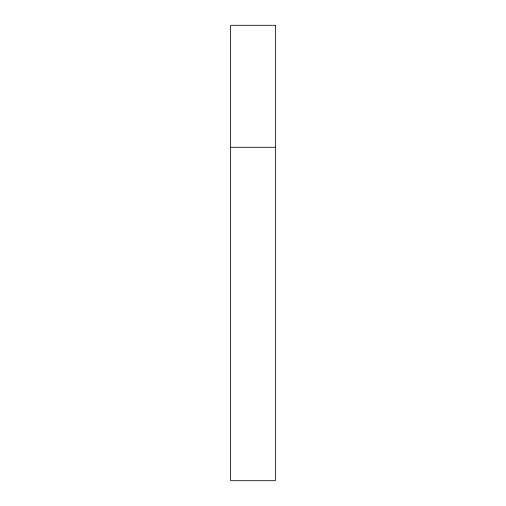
<?xml version="1.0" encoding="UTF-8"?>
<svg xmlns="http://www.w3.org/2000/svg" width="506" height="506" viewBox="0 0 506 506"><rect width="100%" height="100%" fill="white"/><g stroke="black" fill="none" stroke-linecap="round" stroke-linejoin="round"><path stroke-width="0.76" d="M230.635 147.284L275.365 147.284M275.365 25.3L230.635 25.3L230.635 480.7L275.365 480.7L275.365 25.3"/></g></svg>
